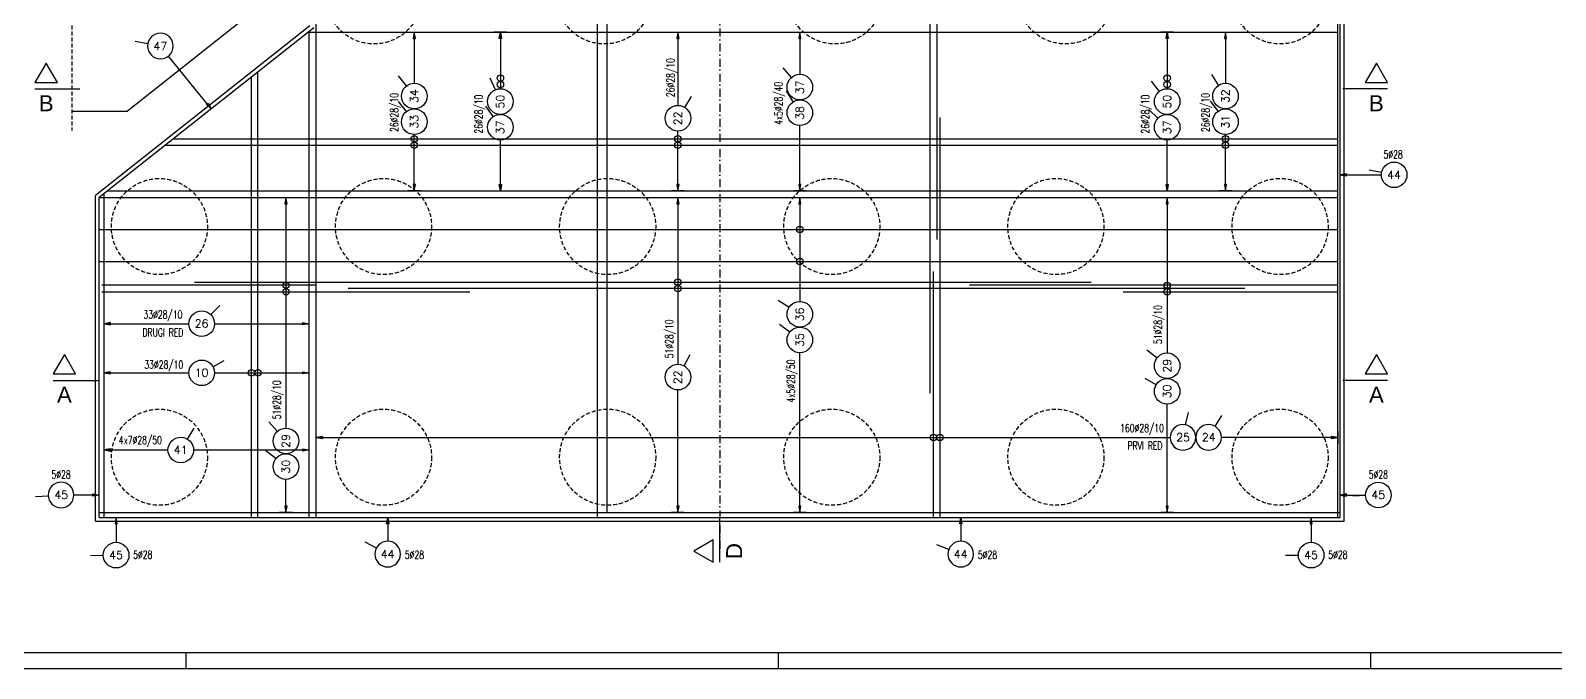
# Model space of a CAD drawing. Extents: x 25615 to 36352, y 68211 to 72666.
# Drawn here: x 30305 to 32687, y 68211 to 69206 of the extents above; entities that cross this region are included whole.
import ezdxf
from ezdxf.enums import TextEntityAlignment as Align

# ---------------------------------------------------------------- set-up
doc = ezdxf.new("R2010")
doc.units = 0
doc.header["$LTSCALE"] = 50
for name, pattern in [('CENTER', [0.47, 0.25, -0.1, 0.02, -0.1]), ('HIDDEN', [9.525, 6.35, -3.175]), ('HIDDEN2', [0.1875, 0.125, -0.0625])]:
    doc.linetypes.add(name, pattern=pattern)
for name, color, linetype in [('ARM', 1, 'CONTINUOUS'), ('BETON', 7, 'CONTINUOUS'), ('BETON TANKO', 40, 'CONTINUOUS'), ('CRTICA', 7, 'CONTINUOUS'), ('FILE', 8, 'CONTINUOUS'), ('KOTE', 4, 'CONTINUOUS'), ('NEVIDLJIVO', 9, 'HIDDEN2'), ('OSI', 2, 'CENTER'), ('TANKO', 8, 'CONTINUOUS'), ('TEKST', 7, 'CONTINUOUS')]:
    doc.layers.add(name, color=color, linetype=linetype)
doc.styles.add('KOTE', font='romans.shx', dxfattribs={"width": 0.7})
doc.styles.add('NASLOV', font='ARIAL.TTF')
doc.styles.get("Standard").update_dxf_attribs({"font": 'romans.shx', "width": 0.9})

# ---------------------------------------------------------------- blocks, each defined once
blk = doc.blocks.new('S')
at = {"layer": 'KOTE', "color": 9}
blk.add_line((0, 1), (0, -1), dxfattribs=at)
blk.add_lwpolyline([(-1, 0.17), (-1, -0.17), (0, 0)], close=True, dxfattribs=at)
at = {"layer": 'KOTE', "color": 9, "linetype": 'ByBlock'}
blk.add_solid([(-1, 0.17), (-1, -0.17), (0, 0)], dxfattribs=at)
blk = doc.blocks.new('STR')
at = {"layer": 'KOTE', "color": 9}
blk.add_lwpolyline([(-1, 0.17), (-1, -0.17), (0, 0)], close=True, dxfattribs=at)
at = {"layer": 'KOTE', "color": 9, "linetype": 'ByBlock'}
blk.add_solid([(-1, 0.17), (-1, -0.17), (0, 0)], dxfattribs=at)
blk = doc.blocks.new('P')
at = {"layer": 'KOTE'}
blk.add_circle((0, 0), 0.4, dxfattribs=at)
blk.add_attdef('P', text='', height=0.25, dxfattribs=at).set_placement((-0.004, 0.004), align=Align.MIDDLE)

msp = doc.modelspace()

# ---------------------------------------------------------------- linework, layer by layer
at = {"layer": 'ARM', "ltscale": 10}
for p, q in [((30751.7, 68446.3), (30751.7, 70474.3)), ((32346.7, 68446.3), (32346.7, 70474.3)), ((32350.7, 68446.3), (32350.7, 70474.3)), ((30747.7, 69210.6), (30412.7, 68945.8)), ((30740.7, 68447.3), (30740.7, 69203.9, 0)), ((30740.7, 69203.6), (32346.7, 69203.6)), ((30660.6, 68447.3), (30660.6, 69140.5, 0)), ((30650.6, 68447.3), (30650.6, 69132.6, 0)), ((30515.8, 69027.3), (32346.7, 69027.3)), ((30528.4, 69037.3), (32346.7, 69037.3)), ((30412.7, 68446.3), (30412.7, 68945.8)), ((30412.7, 68945.8), (32346.7, 68945.8)), ((30420.3, 68447.3, 0), (30420.3, 68950.5, 0)), ((30425.3, 68955.8), (32346.7, 68955.8)), ((30412.7, 68895.8, 0), (32346.7, 68895.8, 0)), ((30412.7, 68845.8, 0), (32346.7, 68845.8, 0)), ((30412.7, 68453.9), (32350.7, 68453.9)), ((30412.7, 68446.3), (32350.7, 68446.3))]:
    msp.add_line(p, q, dxfattribs=at)
at = {"layer": 'ARM'}
for p, q in [((31725.5, 69070.3, 0), (31725.5, 68446.3, 0)), ((31715.5, 68446.3), (31715.5, 68830.3, 0)), ((30751.7, 68808.6, 0), (30416.7, 68808.6, 0)), ((32346.7, 68808.6, 0), (31771.7, 68808.6, 0)), ((30416.7, 68798.6, 0), (30991.7, 68798.6, 0)), ((32011.7, 68798.6, 0), (32346.7, 68798.6, 0))]:
    msp.add_line(p, q, dxfattribs=at)
at = {"layer": 'ARM', "elevation": 0}
for points in [[(31720.5, 70280.3), (31720.5, 68880.3)], [(31710.5, 68640.3), (31710.5, 70040.3)], [(30561.7, 68813.6), (31961.7, 68813.6)], [(32201.7, 68803.6), (30801.7, 68803.6)]]:
    msp.add_lwpolyline(points, dxfattribs=at)
at = {"layer": 'ARM', "ltscale": 10, "elevation": 0}
for points in [[(31190.6, 68446.3), (31190.6, 69646.3)], [(31205.6, 69439.3), (31205.6, 68454.3)]]:
    msp.add_lwpolyline(points, dxfattribs=at)
at = {"layer": 'BETON', "ltscale": 10}
for p, q in [((32356.7, 68440.3), (32356.7, 70480.3)), ((30741.7, 69213.6), (30406.7, 68948.7)), ((30406.7, 68440.3), (30406.7, 68948.7)), ((30406.7, 68440.3), (32356.7, 68440.3))]:
    msp.add_line(p, q, dxfattribs=at)
at = {"layer": 'BETON'}
for points in [[(25614.7, 68210.6), (35173.4, 68210.6), (35173.4, 72665.6), (25614.7, 72665.6)], [(25739.7, 68235.6), (35148.4, 68235.6), (35148.4, 72640.6), (25739.7, 72640.6)]]:
    msp.add_lwpolyline(points, close=True, dxfattribs=at)
at = {"layer": 'BETON TANKO', "ltscale": 10}
for p in [(30671.7, 69250.3), (30369.7, 69080.3)]:
    msp.add_line(p, (30456.7, 69080.3), dxfattribs=at)
at = {"layer": 'CRTICA'}
for p, q in [((30488.6, 69185.5), (30468.9, 69189.1)), ((30892.5, 69119.8), (30880.2, 69135.6)), ((31493.7, 69133), (31480.6, 69148.1)), ((32160.8, 69120.8), (32150.1, 69137.7)), ((31031.3, 69113.7), (31023.4, 69132.1)), ((31496.4, 69094.9), (31486, 69112)), ((32068.2, 69111.3), (32056.1, 69127.1)), ((30892.5, 69079.8), (30880.3, 69095.7)), ((31027.8, 69071.8), (31016.3, 69088.1)), ((31327, 69086.3), (31337.5, 69103.3)), ((32159.9, 69080.2), (32148.3, 69096.5)), ((32066, 69069.2), (32051.6, 69083.1)), ((32415.2, 68984.7), (32395.6, 68988.5)), ((30586.8, 68762.9, 0), (30600.9, 68777.1, 0)), ((31489.9, 68774), (31473, 68784.7)), ((31491, 68735.5), (31475.1, 68747.7)), ((32064.4, 68695.2), (32048.5, 68707.3)), ((30590.3, 68681.5, 0), (30607.9, 68691.1, 0)), ((31326, 68682.8), (31335.6, 68700.4)), ((32063.1, 68653.3), (32045.9, 68663.4)), ((32109.3, 68590.8), (32113.5, 68610.3)), ((30690.9, 68580.6), (30677.5, 68595.5)), ((32155.4, 68588.3), (32165.7, 68605.5)), ((30550.6, 68568.7, 0), (30561, 68585.7, 0)), ((30688.6, 68538.1), (30672.8, 68550.5)), ((30333.2, 68479.8), (30313.2, 68478.3)), ((32390.2, 68480.5), (32370.2, 68479.8)), ((30845.5, 68398.4), (30827.8, 68407.7)), ((31739.4, 68396.4), (31720.8, 68403.7)), ((30419.1, 68387), (30399.1, 68386.4)), ((32285.3, 68387.2), (32265.3, 68386.9))]:
    msp.add_line(p, q, dxfattribs=at)
at = {"layer": 'FILE'}
for p, q in [((30548.4, 68210.6), (30548.4, 68235.6)), ((31473.4, 68210.6), (31473.4, 68235.6)), ((32398.4, 68210.6), (32398.4, 68235.6))]:
    msp.add_line(p, q, dxfattribs=at)
at = {"layer": 'KOTE'}
for centre in [(31039.2, 69132), (32080.4, 69132), (31039.2, 69122), (32080.4, 69122), (30904.7, 69037.3), (31316.4, 69037.3), (32171.5, 69037.3), (30904.7, 69027.3), (31316.4, 69027.3), (32171.5, 69027.3), (31506.8, 68895.8), (31506.8, 68845.8), (30704.3, 68808.6), (30704.3, 68798.6), (31316.4, 68813.6), (31316.4, 68803.6), (32080.3, 68808.6, 0), (32080.3, 68798.6, 0), (30650.6, 68672, 0), (30660.6, 68672, 0), (31715.5, 68571.2), (31725.5, 68571.2)]:
    msp.add_circle(centre, 5, dxfattribs=at)
at = {"layer": 'NEVIDLJIVO'}
msp.add_line((30369.7, 69870.3, 0), (30369.7, 69050.3, 0), dxfattribs=at)
for centre in [(30841.7, 69260.3), (31201.7, 69260.3), (31561.7, 69260.3), (31921.7, 69260.3), (32256.7, 69260.3), (30506.7, 68900.3), (30856.7, 68900.3), (31206.7, 68900.3), (31556.7, 68900.3), (31906.7, 68900.3), (32256.7, 68900.3), (30506.7, 68540.3), (30856.7, 68540.3), (31206.7, 68540.3), (31556.7, 68540.3), (31906.7, 68540.3), (32256.7, 68540.3)]:
    msp.add_circle(centre, 75, dxfattribs=at)
at = {"layer": 'OSI'}
msp.add_line((31381.7, 70525.3), (31381.7, 68395.3), dxfattribs=at)
at = {"layer": 'TANKO'}
for p, q in [((30904.7, 69203.6), (30904.7, 69123.9)), ((31039.2, 69203.6), (31039.2, 69115.4)), ((31316.4, 69203.6), (31316.4, 69089.4)), ((31506.8, 69203.6), (31506.8, 69137.9)), ((32080.4, 69203.6), (32080.4, 69115.4)), ((32171.5, 69203.6), (32171.5, 69123.9)), ((30587.7, 69084.2), (30520.9, 69166.4)), ((30904.7, 68955.8), (30904.7, 69043.9)), ((31316.4, 68955.8), (31316.4, 69049.4)), ((31506.8, 68955.8), (31506.8, 69057.9)), ((32171.5, 68955.8), (32171.5, 69043.9)), ((31039.2, 68955.8), (31039.2, 69035.4)), ((32080.4, 68955.8), (32080.4, 69035.4)), ((32350.7, 68981), (32414.9, 68981)), ((30704.3, 68945.8), (30704.3, 68585.8)), ((31316.4, 68945.8), (31316.4, 68685.3)), ((31506.8, 68945.8), (31506.8, 68783.4)), ((32080.4, 68945.8), (32080.4, 68703.1)), ((30420.3, 68748.7, 0), (30552.8, 68748.7, 0)), ((30592.8, 68748.7, 0), (30740.7, 68748.7, 0)), ((31506.8, 68453.9), (31506.8, 68703.4)), ((30420.3, 68672, 0), (30552.8, 68672, 0)), ((30592.8, 68672, 0), (30740.7, 68672, 0)), ((31316.4, 68453.9), (31316.4, 68645.3)), ((32080.4, 68453.9), (32080.4, 68623.1)), ((30751.7, 68571.2), (32085.1, 68571.2)), ((32346.7, 68571.2), (32165.1, 68571.2)), ((30420.3, 68551.6, 0), (30520.1, 68551.6, 0)), ((30560.1, 68551.6, 0), (30740.7, 68551.6, 0)), ((30704.3, 68453.9), (30704.3, 68505.8)), ((30412.7, 68481.3), (30373.1, 68481.3)), ((32350.7, 68481.3), (32390.2, 68481.3)), ((30439.1, 68446.3), (30439.1, 68407.5)), ((30863.2, 68446.3), (30863.2, 68409.1)), ((31758.1, 68446.3), (31758.1, 68409.1)), ((32305.3, 68446.3), (32305.3, 68407.5))]:
    msp.add_line(p, q, dxfattribs=at)
at = {"layer": 'TEKST', "linetype": 'HIDDEN'}
for p, q in [((30312.4, 69115.2, 0), (30382.4, 69115.2, 0)), ((32424.6, 69115.2), (32354.6, 69115.2)), ((30340.8, 68660.3, 0), (30410.8, 68660.3, 0)), ((32424.6, 68660.3, 0), (32354.6, 68660.3, 0)), ((31381.7, 68376.3), (31381.7, 68446.3))]:
    msp.add_line(p, q, dxfattribs=at)
at = {"layer": 'TEKST', "elevation": 0}
for points in [[(30312.4, 69125.2), (30347.4, 69125.2), (30329.9, 69155.5)], [(32389.6, 69125.2), (32424.6, 69125.2), (32407.1, 69155.5)], [(30340.8, 68670.3), (30375.8, 68670.3), (30358.3, 68700.6)], [(32389.6, 68670.3), (32424.6, 68670.3), (32407.1, 68700.6)], [(31371.7, 68376.3), (31371.7, 68411.3), (31341.4, 68393.8)]]:
    msp.add_lwpolyline(points, close=True, dxfattribs=at)

# ---------------------------------------------------------------- block references
at = {"layer": 'KOTE'}
ref = msp.add_blockref('P', (30508.3, 69182), dxfattribs=dict(at, xscale=-50, yscale=50, zscale=50, rotation=180.0000000000544))
ref.add_attrib('P', '47', dxfattribs={"height": 12.5}).set_placement((30508.1, 69181.8), align=Align.MIDDLE)
at = {"layer": 'KOTE', "yscale": 10, "zscale": 10}
for name, p, xscale, rotation in [('S', (30904.7, 69203.6), 10, 89.99999999995299), ('S', (31039.2, 69203.6), -10, 270), ('S', (31316.4, 69203.6), 10, 90), ('S', (31506.8, 69203.6), 10, 90), ('S', (32080.4, 69203.6), -10, 270), ('S', (32171.5, 69203.6), 10, 89.99999999995299), ('STR', (30587.7, 69084.2), -10, 129.0601552013939), ('STR', (32350.7, 68981), 10, 180), ('S', (30704.3, 68945.8), 10, 90), ('S', (30904.7, 68955.8), 10, 269.999999999953), ('S', (31039.2, 68955.8), -10, 90), ('S', (31316.4, 68955.8), 10, 270), ('S', (31316.4, 68945.8), 10, 90), ('S', (31506.8, 68955.8), 10, 270), ('S', (31506.8, 68945.8), 10, 90), ('S', (32080.4, 68955.8), -10, 90), ('S', (32080.4, 68945.8), 10, 90), ('S', (32171.5, 68955.8), 10, 269.999999999953), ('S', (30420.3, 68748.7, 0), 10, 180), ('S', (30740.7, 68748.7, 0), -10, 180.0000000000062), ('S', (30420.3, 68672, 0), 10, 180), ('S', (30740.7, 68672, 0), -10, 180.0000000000062), ('S', (30751.7, 68571.2), 10, 180), ('S', (30420.3, 68551.6, 0), 10, 180), ('S', (30740.7, 68551.6, 0), -10, 180.0000000000062), ('STR', (30412.7, 68481.3), -10, 179.999999999994), ('STR', (32350.7, 68481.3), 10, 180), ('STR', (30439.1, 68446.3), 10, 90), ('S', (30704.3, 68453.9), 10, 270), ('STR', (30863.2, 68446.3), -10, 270), ('S', (31316.4, 68453.9), 10, 270), ('S', (31506.8, 68453.9), 10, 270), ('STR', (31758.1, 68446.3), -10, 270), ('S', (32080.4, 68453.9), 10, 270), ('STR', (32305.3, 68446.3), 10, 90)]:
    msp.add_blockref(name, p, dxfattribs=dict(at, xscale=xscale, rotation=rotation))
at = {"layer": 'KOTE'}
ref = msp.add_blockref('P', (31506.8, 69117.9), dxfattribs=dict(at, xscale=50, yscale=50, zscale=50, rotation=90))
ref.add_attrib('P', '37', dxfattribs={"height": 12.5, "rotation": 90}).set_placement((31506.6, 69117.7), align=Align.MIDDLE)
ref = msp.add_blockref('P', (30904.7, 69103.9), dxfattribs=dict(at, xscale=50, yscale=50, zscale=50, rotation=90))
ref.add_attrib('P', '34', dxfattribs={"height": 12.5, "rotation": 90}).set_placement((30904.5, 69103.8), align=Align.MIDDLE)
ref = msp.add_blockref('P', (31039.2, 69095.4), dxfattribs=dict(at, xscale=50, yscale=50, zscale=50, rotation=90))
ref.add_attrib('P', '50', dxfattribs={"height": 12.5, "rotation": 90}).set_placement((31039, 69095.2), align=Align.MIDDLE)
ref = msp.add_blockref('P', (32080.4, 69095.4), dxfattribs=dict(at, xscale=50, yscale=50, zscale=50, rotation=90))
ref.add_attrib('P', '50', dxfattribs={"height": 12.5, "rotation": 90}).set_placement((32080.2, 69095.2), align=Align.MIDDLE)
ref = msp.add_blockref('P', (32171.5, 69103.9), dxfattribs=dict(at, xscale=50, yscale=50, zscale=50, rotation=90))
ref.add_attrib('P', '32', dxfattribs={"height": 12.5, "rotation": 90}).set_placement((32171.3, 69103.8), align=Align.MIDDLE)
ref = msp.add_blockref('P', (31316.4, 69069.4), dxfattribs=dict(at, xscale=50, yscale=50, zscale=50, rotation=90.00000000003125))
ref.add_attrib('P', '22', dxfattribs={"height": 12.5, "rotation": 90}).set_placement((31316.2, 69069.2), align=Align.MIDDLE)
ref = msp.add_blockref('P', (31506.8, 69077.9), dxfattribs=dict(at, xscale=50, yscale=50, zscale=50, rotation=90))
ref.add_attrib('P', '38', dxfattribs={"height": 12.5, "rotation": 90}).set_placement((31506.6, 69077.7), align=Align.MIDDLE)
ref = msp.add_blockref('P', (30904.7, 69063.9), dxfattribs=dict(at, xscale=50, yscale=50, zscale=50, rotation=90))
ref.add_attrib('P', '33', dxfattribs={"height": 12.5, "rotation": 90}).set_placement((30904.5, 69063.8), align=Align.MIDDLE)
ref = msp.add_blockref('P', (31039.2, 69055.4), dxfattribs=dict(at, xscale=50, yscale=50, zscale=50, rotation=90))
ref.add_attrib('P', '37', dxfattribs={"height": 12.5, "rotation": 90}).set_placement((31039, 69055.2), align=Align.MIDDLE)
ref = msp.add_blockref('P', (32080.4, 69055.4), dxfattribs=dict(at, xscale=50, yscale=50, zscale=50, rotation=90))
ref.add_attrib('P', '37', dxfattribs={"height": 12.5, "rotation": 90}).set_placement((32080.2, 69055.2), align=Align.MIDDLE)
ref = msp.add_blockref('P', (32171.5, 69063.9), dxfattribs=dict(at, xscale=50, yscale=50, zscale=50, rotation=90))
ref.add_attrib('P', '31', dxfattribs={"height": 12.5, "rotation": 90}).set_placement((32171.3, 69063.8), align=Align.MIDDLE)
ref = msp.add_blockref('P', (32434.9, 68981), dxfattribs=dict(at, xscale=50, yscale=50, zscale=50))
ref.add_attrib('P', '44', dxfattribs={"height": 12.5}).set_placement((32434.7, 68981.2), align=Align.MIDDLE)
ref = msp.add_blockref('P', (31506.8, 68763.4), dxfattribs=dict(at, xscale=50, yscale=50, zscale=50, rotation=90))
ref.add_attrib('P', '36', dxfattribs={"height": 12.5, "rotation": 90}).set_placement((31506.6, 68763.2), align=Align.MIDDLE)
ref = msp.add_blockref('P', (30572.8, 68748.7, 0), dxfattribs=dict(at, xscale=50, yscale=50, zscale=50))
ref.add_attrib('P', '26', dxfattribs={"height": 12.5}).set_placement((30572.6, 68748.9, 0), align=Align.MIDDLE)
ref = msp.add_blockref('P', (31506.8, 68723.4), dxfattribs=dict(at, xscale=50, yscale=50, zscale=50, rotation=90))
ref.add_attrib('P', '35', dxfattribs={"height": 12.5, "rotation": 90}).set_placement((31506.6, 68723.2), align=Align.MIDDLE)
ref = msp.add_blockref('P', (30572.8, 68672, 0), dxfattribs=dict(at, xscale=50, yscale=50, zscale=50))
ref.add_attrib('P', '10', dxfattribs={"height": 12.5}).set_placement((30572.6, 68672.2, 0), align=Align.MIDDLE)
ref = msp.add_blockref('P', (31316.4, 68665.3), dxfattribs=dict(at, xscale=50, yscale=50, zscale=50, rotation=90))
ref.add_attrib('P', '22', dxfattribs={"height": 12.5, "rotation": 90}).set_placement((31316.2, 68665.1), align=Align.MIDDLE)
ref = msp.add_blockref('P', (32080.4, 68683.1), dxfattribs=dict(at, xscale=50, yscale=50, zscale=50, rotation=90))
ref.add_attrib('P', '29', dxfattribs={"height": 12.5, "rotation": 90}).set_placement((32080.2, 68683), align=Align.MIDDLE)
ref = msp.add_blockref('P', (32080.4, 68643.1), dxfattribs=dict(at, xscale=50, yscale=50, zscale=50, rotation=90))
ref.add_attrib('P', '30', dxfattribs={"height": 12.5, "rotation": 90}).set_placement((32080.2, 68643), align=Align.MIDDLE)
ref = msp.add_blockref('P', (32105.1, 68571.2), dxfattribs=dict(at, xscale=-50, yscale=50, zscale=50))
ref.add_attrib('P', '25', dxfattribs={"height": 12.5}).set_placement((32105.3, 68571.4), align=Align.MIDDLE)
ref = msp.add_blockref('P', (32145.1, 68571.2), dxfattribs=dict(at, xscale=-50, yscale=50, zscale=50))
ref.add_attrib('P', '24', dxfattribs={"height": 12.5}).set_placement((32145.3, 68571.4), align=Align.MIDDLE)
ref = msp.add_blockref('P', (30540.1, 68551.6, 0), dxfattribs=dict(at, xscale=50, yscale=50, zscale=50))
ref.add_attrib('P', '41', dxfattribs={"height": 12.5}).set_placement((30539.9, 68551.8, 0), align=Align.MIDDLE)
ref = msp.add_blockref('P', (30704.3, 68565.8), dxfattribs=dict(at, xscale=50, yscale=50, zscale=50, rotation=90))
ref.add_attrib('P', '29', dxfattribs={"height": 12.5, "rotation": 90}).set_placement((30704.1, 68565.6), align=Align.MIDDLE)
at = {"layer": 'KOTE', "xscale": 10, "yscale": 10, "zscale": 10}
msp.add_blockref('S', (32346.7, 68571.2), dxfattribs=at)
at = {"layer": 'KOTE'}
ref = msp.add_blockref('P', (30704.3, 68525.8), dxfattribs=dict(at, xscale=50, yscale=50, zscale=50, rotation=90))
ref.add_attrib('P', '30', dxfattribs={"height": 12.5, "rotation": 90}).set_placement((30704.1, 68525.6), align=Align.MIDDLE)
ref = msp.add_blockref('P', (30353.1, 68481.3), dxfattribs=dict(at, xscale=-50, yscale=50, zscale=50, rotation=359.999999999994))
ref.add_attrib('P', '45', dxfattribs={"height": 12.5, "rotation": 360}).set_placement((30353.3, 68481.5), align=Align.MIDDLE)
ref = msp.add_blockref('P', (32410.2, 68481.3), dxfattribs=dict(at, xscale=50, yscale=50, zscale=50))
ref.add_attrib('P', '45', dxfattribs={"height": 12.5}).set_placement((32410, 68481.5), align=Align.MIDDLE)
ref = msp.add_blockref('P', (30439.1, 68387.5), dxfattribs=dict(at, xscale=50, yscale=50, zscale=50))
ref.add_attrib('P', '45', dxfattribs={"height": 12.5}).set_placement((30438.9, 68387.7), align=Align.MIDDLE)
ref = msp.add_blockref('P', (30863.2, 68389.1), dxfattribs=dict(at, xscale=-50, yscale=50, zscale=50, rotation=180))
ref.add_attrib('P', '44', dxfattribs={"height": 12.5}).set_placement((30863, 68388.9), align=Align.MIDDLE)
ref = msp.add_blockref('P', (31758.1, 68389.1), dxfattribs=dict(at, xscale=-50, yscale=50, zscale=50, rotation=180))
ref.add_attrib('P', '44', dxfattribs={"height": 12.5}).set_placement((31757.9, 68388.9), align=Align.MIDDLE)
ref = msp.add_blockref('P', (32305.3, 68387.5), dxfattribs=dict(at, xscale=50, yscale=50, zscale=50))
ref.add_attrib('P', '45', dxfattribs={"height": 12.5}).set_placement((32305.1, 68387.7), align=Align.MIDDLE)

# ---------------------------------------------------------------- texts
at = {"layer": 'KOTE', "style": 'KOTE', "width": 0.7}
for s, p in [('26%%C28/10', (31311.1, 69163)), ('51%%C28/10', (31309.1, 68755.3))]:
    msp.add_text(s, height=12.5, rotation=90, dxfattribs=at).set_placement(p, align=Align.RIGHT)
for s, p in [('4x5%%c28/40', (31479.6, 69059)), ('4x5%%c28/50', (31499.2, 68625.7))]:
    msp.add_text(s, height=12.5, rotation=90, dxfattribs=at).set_placement(p)
for s, rotation, p in [('26%%C28/10', 90, (30874.3, 69078.3)), ('26%%C28/10', 90, (31006.1, 69075.7)), ('26%%C28/10', 90, (32047.2, 69075.7)), ('26%%C28/10', 90, (32141.2, 69078.3)), ('51%%C28/10', 90, (32066.8, 68747.3)), ('51%%C28/10', 90, (30690.7, 68629.9)), ('5%%c28', 360, (30353.1, 68513.2))]:
    msp.add_text(s, height=12.5, rotation=rotation, dxfattribs=at).set_placement(p, align=Align.MIDDLE)
for s, p in [('5%%c28', (32433.3, 69012.8)), ('33%%C28/10', (30512.2, 68762.1, 0)), ('DRUGI RED', (30512.2, 68735.1, 0)), ('33%%C28/10', (30513.5, 68683.9, 0)), ('4x7%%c28/50', (30476.9, 68566.2, 0)), ('PRVI RED', (32045.8, 68558.4)), ('5%%c28', (32410.2, 68513.2)), ('5%%c28', (30480.7, 68388.2)), ('5%%c28', (30905, 68388.1)), ('5%%c28', (31799.9, 68388.1)), ('5%%c28', (32347, 68388.2))]:
    msp.add_text(s, height=12.5, dxfattribs=at).set_placement(p, align=Align.MIDDLE)
msp.add_text('160%%C28/10', height=12.5, dxfattribs=at).set_placement((32075.3, 68579.6, 0), align=Align.RIGHT)
at = {"layer": 'TEKST', "style": 'NASLOV'}
for s, p in [('B', (30329.9, 69092.7, 0)), ('B', (32407.1, 69092.7)), ('A', (30358.3, 68637.8, 0)), ('A', (32407.1, 68637.8, 0))]:
    msp.add_text(s, height=25, dxfattribs=at).set_placement(p, align=Align.MIDDLE)
msp.add_text('D', height=25, rotation=90, dxfattribs=at).set_placement((31404.2, 68393.8), align=Align.MIDDLE)

doc.saveas('drawing.dxf')
